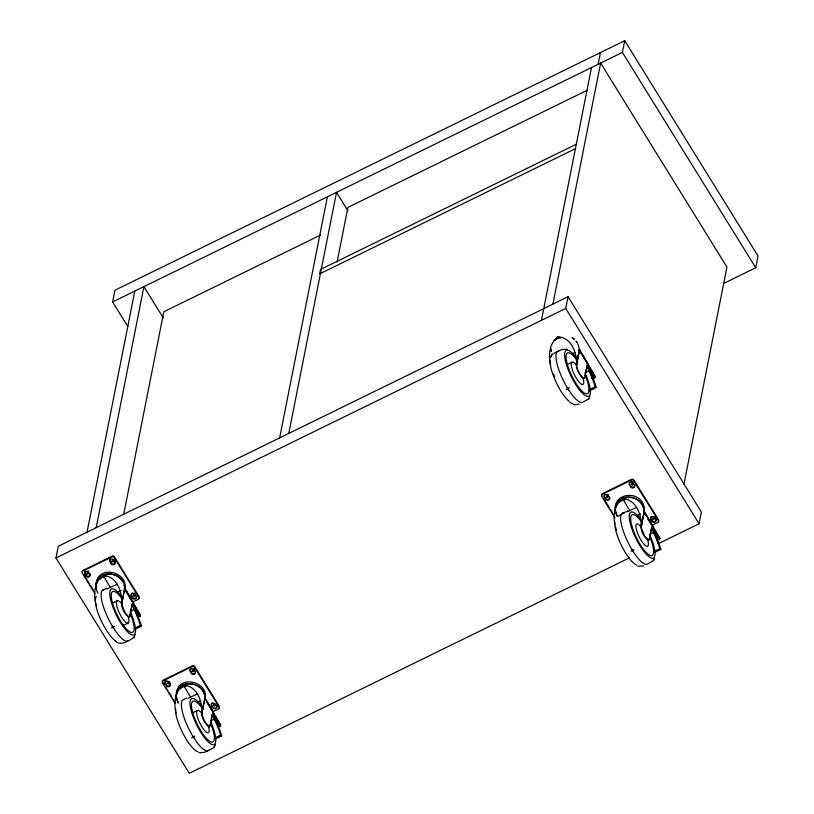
<?xml version="1.0" encoding="UTF-8"?>
<svg xmlns="http://www.w3.org/2000/svg" width="814" height="814" viewBox="0 0 814 814"><rect width="100%" height="100%" fill="white"/><g stroke="black" fill="none" stroke-linecap="round" stroke-linejoin="round"><path stroke-width="1.22" d="M576.739 362.495C575.284 368.437 579.151 374.918 583.577 378.591L584.666 377.859L587.576 363.227L579.497 349.45L576.516 365.72L578.042 370.604L581.074 375.885L583.048 378.052L583.821 378.479L584.666 377.859M97.945 593.213C86.528 571.225 124.4 566.605 124.756 588.614L124.674 588.084L131.776 600.722M96.286 584.279C96.561 564.56 128.744 571.052 124.857 588.97M178.195 702.899C166.778 680.911 204.65 676.292 205.006 698.3L204.68 697.893M176.536 693.966C176.811 674.246 209.005 680.738 205.108 698.656M644.342 512.169C646.448 487.148 605.423 491.412 617.419 516.412L621.927 514.316M122.11 601.831L124.674 588.084L121.683 604.354L125.173 612.922L128.999 617.114L129.833 616.493L131.258 609.36M579.497 349.45L576.577 365.16C577.197 353.368 571.682 337.352 557.865 336.823C549.338 343.254 548.117 355.311 550.691 365.048M641.595 525.03L644.149 511.284L651.973 525.284L657.671 522.629A1.76 1.597 11.2 0 0 658.322 520.461L633.76 480.799A1.76 1.597 11.2 0 0 631.359 480.128L602.431 494.281A1.76 1.597 11.2 0 0 601.79 496.448L615.058 517.887M121.917 601.129C120.462 607.071 124.318 613.553 128.754 617.226L129.589 616.615L132.753 601.861L124.471 588.268M202.167 710.815C200.712 716.758 204.579 723.239 209.005 726.912L210.531 723.951L213.014 711.548L204.965 697.832M577.879 356.613L578.337 354.273M641.859 521.978C639.265 528.632 643.121 536.233 648.239 540.425L649.073 539.814L652.238 525.061L643.955 511.467M617.429 516.432C605.982 494.444 643.874 489.794 644.24 511.813L644.149 511.284L641.167 527.553L644.657 536.121L648.473 540.313L649.318 539.692L650.742 532.559M629.497 557.814L189.286 773.3L55.952 557.977L58.272 546.255L568.05 296.713L701.383 512.047L699.063 523.758L658.007 543.854M127.951 326.719L112.617 301.953L114.937 290.242L624.714 40.7L758.048 256.023L755.728 267.745L723.799 283.374M87.047 532.173L134.788 291.107M96.184 527.696L143.915 286.63L163.299 317.938M123.697 514.417L163.828 311.762L320.685 234.981M176.119 713.359C173.545 703.632 174.766 691.564 183.292 685.144C197.11 685.673 202.625 701.688 202.004 713.481L204.925 697.771L201.953 713.044L202.198 715.414L204.395 720.807L207.539 725.488L209.798 726.729L210.531 723.951M279.65 437.891L327.381 196.825M288.787 433.424L336.518 192.358L347.883 210.704M337.098 262.047L347.914 207.397L586.986 90.374M541.442 320.319L591.493 67.542M598.107 64.306L600.427 52.584M552.899 304.131L600.63 63.065L726.943 267.063L683.892 484.523M699.063 523.758L565.73 308.435L568.05 296.713M755.728 267.745L622.395 52.411L624.714 40.7M131.013 609.483L132.244 604.436L139.743 616.442L132 604.558M139.499 616.564L140.201 615.415L132.417 601.811M211.274 719.169L212.495 714.122L219.994 726.129L212.251 714.244M219.861 724.073L205.627 699.511M210.531 722.842L211.019 720.39M586.823 365.924L594.566 377.808L587.067 365.801L585.103 375.63M587.25 363.186L595.024 376.78L594.322 377.93M650.498 532.682L651.729 527.635L659.228 539.641L651.485 527.757M115.161 641.086C120.971 646.499 128.673 640.628 133.913 637.494L135.144 634.666M198.769 752.777L204.446 752.36L212.82 748.259L214.163 747.181L215.395 744.352M550.539 357.631L551.77 354.802L553.113 353.724L561.487 349.623L567.165 349.206M558.852 351.119A28.368 7.804 63.9 0 0 562.85 379.446A28.368 7.804 63.9 0 0 583.2 401.994L588.736 398.86L589.967 396.031M624.47 513.105A28.368 7.804 63.9 0 0 626.872 539.947A28.368 7.804 63.9 0 0 647.863 563.827L653.398 560.693L654.629 557.865M133.913 637.494L134.554 636.029M214.163 747.181L214.804 745.716M551.129 356.267L551.77 354.802M588.736 398.86L589.377 397.395M653.398 560.693L654.039 559.228M139.743 616.442L140.486 615.231L124.715 588.156M219.749 726.241L220.452 725.101M219.994 726.129L220.736 724.918L205.606 699.43M594.566 377.808L595.309 376.597L583.262 356.156M658.984 539.763L659.686 538.614L652.563 526.302M659.228 539.641L659.971 538.43L644.2 511.355M177.961 689.275C185.47 677.706 205.077 685.144 205.006 698.3M99.959 576.943C106.949 571.021 118.254 574.053 122.71 581.654M112.617 301.953L622.395 52.411M576.312 144.241L320.553 269.434L319.668 273.87L575.427 148.677M55.952 557.977L565.73 308.435M86.569 573.951L88.472 573.025M111.691 561.66L113.594 560.724M579.253 349.572L579.578 349.979L578.032 344.149M572.608 353.591L574.806 352.513M102.483 590.303L106.665 588.257M566.748 364.764L571.815 362.281M117.776 592.226L121.083 590.608M587.555 363.329L579.232 350.254L587.342 363.339M111.915 603.398L116.992 600.915M585.388 372.517L588.807 370.838L589.896 371.56A27.473 7.56 63.9 0 1 596.224 387.566L589.367 390.923M132.957 596.011L134.859 595.075M566.29 389.316L569.332 387.83M132.489 602.075L138.187 599.43A1.76 1.597 11.2 0 0 138.838 597.262L114.275 557.6A1.76 1.597 11.2 0 0 111.874 556.929L82.947 571.082A1.76 1.597 11.2 0 0 82.306 573.249L94.912 593.62M591.931 378.256L595.309 376.597M591.727 378.398L595.024 376.78M130.555 611.151L133.984 609.472L135.073 610.195A27.473 7.56 63.9 0 1 141.402 626.2L135.684 628.998M589.428 389.641L595.136 386.853L596.224 387.566M111.467 627.95L114.509 626.465M138.004 616.493L140.486 615.231M123.25 625.417L128.327 622.934M134.605 628.276L140.313 625.488L141.402 626.2M166.819 683.638L168.722 682.712M191.941 671.346L193.844 670.41M186.915 697.944L182.733 699.989A28.368 7.804 63.9 0 0 189.601 730.433A28.368 7.804 63.9 0 0 208.628 750.305M606.054 497.151L607.956 496.225M631.165 484.859L633.078 483.923M198.036 701.912L200.234 700.834M192.175 713.084L197.242 710.602M213.207 705.697L215.12 704.761M212.749 711.762L218.447 709.116A1.76 1.597 11.2 0 0 219.088 706.949L194.526 667.287A1.76 1.597 11.2 0 0 192.124 666.615L163.197 680.769A1.76 1.597 11.2 0 0 162.556 682.936L175.173 703.306M621.957 513.502L627.838 511.05M210.816 720.838L214.235 719.159L215.323 719.881A27.473 7.56 63.9 0 1 221.652 735.887L214.794 739.244M637.26 515.425L640.567 513.807M191.717 737.637L194.76 736.151M217.358 726.576L220.736 724.918M652.441 519.21L654.344 518.274M214.855 737.962L220.563 735.174L221.652 735.887M650.04 534.35L653.469 532.671L654.558 533.394A27.473 7.56 63.9 0 1 660.876 549.399L655.168 552.197M630.952 551.149L633.994 549.664M656.379 540.231L659.971 538.43M654.09 551.475L659.798 548.687L660.876 549.399M106.949 589.01L117.084 584.279M188.329 698.168L197.334 693.966M627.553 511.68L636.558 507.478M622.384 498.229C631.817 493.874 643.996 501.424 644.24 511.813M579.019 404.039L574.837 404.843L569.983 402.462M643.671 565.872L638.003 566.29M574.43 339.387L572.161 337.576L574.45 339.407M576.353 341.493L577.523 342.999L575.976 341.015M631.572 483.506L632.671 485.276M652.848 517.857L653.937 519.627M567.114 387.444L568.518 389.703M643.894 512.087L646.387 516.117M647.629 518.131L651.994 525.172M643.874 512.189L645.746 515.211M647.608 518.233L651.973 525.284M606.45 495.797L607.549 497.568M603.927 498.921L609.238 507.498M610.561 509.645L613.217 513.929M631.766 549.277L633.17 551.536M192.348 669.993L193.437 671.764M213.614 704.344L214.713 706.114M207.153 702.604L212.769 711.66M113.991 559.371L115.089 561.141M112.088 560.307L113.187 562.077M133.364 594.658L134.463 596.428M124.41 588.888L131.868 601.078M169.129 681.359L170.228 683.129A2.208 1.994 11.2 0 1 169.414 685.826A2.208 1.994 11.2 0 1 166.422 684.991L165.323 683.221A2.208 1.994 11.2 0 1 165.669 680.819M167.226 682.285L168.325 684.055M162.698 682.193L164.031 684.34M166.025 687.555L168.01 690.771M169.343 692.918L171.998 697.201M173.321 699.348L174.654 701.495M192.542 735.754L193.946 738.023M86.976 572.598L88.065 574.369M83.781 574.653L89.092 583.231M90.415 585.368L93.071 589.662M112.291 626.078L113.695 628.337M623.015 499.257L629.812 510.632M183.17 684.706L190.578 697.12M103.541 576.058L110.328 587.433M579.293 349.633L579.558 350.101L579.537 349.521M178.205 702.92L176.15 695.939M616.483 530.056C612.454 519.708 613.125 505.85 622.527 498.656C636.345 499.186 641.859 515.201 641.229 526.994M95.869 603.673L96.622 605.799M652.828 528.317L654.558 533.394M651.749 527.594L653.469 532.671A27.778 7.641 63.9 0 1 659.798 548.687M588.522 367.49L589.896 371.56M587.087 365.761L588.807 370.838A27.778 7.641 63.9 0 1 595.136 386.853M213.95 715.811L215.323 719.881M212.861 715.099L214.235 719.159A27.778 7.641 63.9 0 1 220.563 735.174M134.035 607.142L135.073 610.195M132.265 604.395L133.984 609.472A27.778 7.641 63.9 0 1 140.313 625.488M95.665 602.543C93.295 593.101 94.882 581.613 103.042 575.457C116.86 575.986 122.375 592.002 121.754 603.795M95.899 586.253L96.449 589.824M124.206 585.052L124.756 588.614M130.128 611.294A25.529 7.031 63.9 0 1 130.586 634.269A25.529 7.031 63.9 0 1 110.673 599.816A25.529 7.031 63.9 0 1 121.571 596.479M130.494 614.122A22.69 6.247 63.9 0 1 128.795 631.186A22.69 6.247 63.9 0 1 111.772 600.152A22.69 6.247 63.9 0 1 121.927 598.524M128.378 640.628A28.368 7.804 63.9 0 1 108.018 618.08A28.368 7.804 63.9 0 1 104.029 589.753M128.144 616.524A12.414 3.419 63.9 0 1 125.091 621.652A12.414 3.419 63.9 0 1 116.667 605.29A12.414 3.419 63.9 0 1 121.479 603.581M116.626 641.625A25.529 7.031 63.9 0 1 100.417 618.955A25.529 7.031 63.9 0 1 96.54 596.357M82.448 572.507A1.76 1.597 11.2 0 1 83.099 570.349L112.017 556.186A1.76 1.597 11.2 0 1 114.418 556.857L138.98 596.52A1.76 1.597 11.2 0 1 138.848 598.29M136.66 596.509A2.208 1.994 11.2 0 1 132.56 597.364L131.461 595.594A2.208 1.994 11.2 0 1 132.265 592.887M134.463 592.968A2.208 1.994 11.2 0 1 134.921 593.304M115.385 562.159A2.208 1.994 11.2 0 1 111.284 563.013L110.185 561.233A2.208 1.994 11.2 0 1 109.971 559.717M110.185 559.238A2.208 1.994 11.2 0 1 110.541 558.842M84.849 572.008A2.208 1.994 11.2 0 0 85.073 573.534L86.162 575.305A2.208 1.994 11.2 0 0 90.262 574.45M85.073 571.53A2.208 1.994 11.2 0 1 85.419 571.133M88.075 570.909A2.208 1.994 11.2 0 1 88.523 571.245M210.378 720.98A25.529 7.031 63.9 0 1 210.653 743.854A25.529 7.031 63.9 0 1 190.761 708.811A25.529 7.031 63.9 0 1 202.503 707.091M210.745 723.809A22.69 6.247 63.9 0 1 209.056 740.872A22.69 6.247 63.9 0 1 192.033 709.839A22.69 6.247 63.9 0 1 202.187 708.211M208.394 726.21A12.414 3.419 63.9 0 1 205.342 731.338A12.414 3.419 63.9 0 1 196.917 714.977A12.414 3.419 63.9 0 1 201.74 713.268M197.843 751.698A25.529 7.031 63.9 0 1 182.977 733.445A25.529 7.031 63.9 0 1 175.671 708.628M216.616 705.189A2.208 1.994 11.2 0 1 215.812 707.885A2.208 1.994 11.2 0 1 212.81 707.051L211.711 705.28A2.208 1.994 11.2 0 1 212.067 702.879M162.525 681.806A1.76 1.597 11.2 0 1 163.349 680.036L192.277 665.872A1.76 1.597 11.2 0 1 194.668 666.544L219.231 706.206A1.76 1.597 11.2 0 1 218.59 708.373M195.564 671.326A2.208 1.994 11.2 0 1 191.534 672.69L190.435 670.919A2.208 1.994 11.2 0 1 190.791 668.518M193.895 668.63A2.208 1.994 11.2 0 1 194.251 669.057M584.951 372.659A25.529 7.031 63.9 0 1 585.408 395.645A25.529 7.031 63.9 0 1 565.496 361.182A25.529 7.031 63.9 0 1 576.393 357.845M585.317 375.488A22.69 6.247 63.9 0 1 583.628 392.552A22.69 6.247 63.9 0 1 566.605 361.518A22.69 6.247 63.9 0 1 576.76 359.89M582.966 377.889A12.414 3.419 63.9 0 1 579.914 383.018A12.414 3.419 63.9 0 1 571.489 366.656A12.414 3.419 63.9 0 1 576.312 364.947M569.23 401.485A25.529 7.031 63.9 0 1 555.789 381.522A25.529 7.031 63.9 0 1 550.244 360.307M554.772 377.116A22.69 6.247 63.9 0 1 553.622 373.962M650.081 535.541A25.529 7.031 63.9 0 1 649.755 557.285A25.529 7.031 63.9 0 1 630.087 522.72A25.529 7.031 63.9 0 1 641.056 519.678M649.969 537.321A22.69 6.247 63.9 0 1 648.076 554.232A22.69 6.247 63.9 0 1 631.115 522.649A22.69 6.247 63.9 0 1 642.134 522.73M647.629 539.723A12.414 3.419 63.9 0 1 644.576 544.851A12.414 3.419 63.9 0 1 636.151 528.49A12.414 3.419 63.9 0 1 640.964 526.78M637.077 565.211A25.529 7.031 63.9 0 1 624.094 550.447A25.529 7.031 63.9 0 1 615.028 526.678M614.804 524.185A25.529 7.031 63.9 0 1 614.906 522.14M601.933 495.706A1.76 1.597 11.2 0 1 602.574 493.549L631.501 479.385A1.76 1.597 11.2 0 1 633.903 480.057L658.465 519.729A1.76 1.597 11.2 0 1 658.18 521.642M651.292 516.391A2.208 1.994 11.2 0 0 650.946 518.793L652.034 520.563A2.208 1.994 11.2 0 0 655.036 521.398A2.208 1.994 11.2 0 0 655.85 518.701L654.751 516.931A2.208 1.994 11.2 0 0 654.395 516.503M634.788 484.839A2.208 1.994 11.2 0 1 630.769 486.212L629.67 484.442A2.208 1.994 11.2 0 1 629.67 482.437M630.474 481.735A2.208 1.994 11.2 0 1 632.142 481.593M633.129 482.153A2.208 1.994 11.2 0 1 633.475 482.57M604.904 494.332A2.208 1.994 11.2 0 0 604.548 496.733L605.647 498.504A2.208 1.994 11.2 0 0 609.676 497.13M608.007 494.444A2.208 1.994 11.2 0 1 608.353 494.871M102.554 575.773L99.501 579.253A6.878 2.981 -33 0 1 105.912 576.343L102.554 575.773M182.804 685.449L179.752 688.939A6.878 2.981 -33 0 1 186.162 686.029L182.804 685.449M557.376 337.138L554.324 340.618A6.878 2.981 -33 0 1 560.734 337.708L557.376 337.138M622.038 498.972L618.986 502.452A6.878 2.981 -33 0 1 625.396 499.542L622.038 498.972M634.432 485.083L633.333 483.313A2.208 1.994 11.2 0 0 630.331 482.478A2.208 1.994 11.2 0 0 629.527 485.175L630.616 486.945A2.208 1.994 11.2 0 0 633.618 487.79A2.208 1.994 11.2 0 0 634.432 485.083M655.697 519.434L654.598 517.663A2.208 1.994 11.2 0 0 651.607 516.829A2.208 1.994 11.2 0 0 650.793 519.525L651.892 521.296A2.208 1.994 11.2 0 0 654.894 522.14A2.208 1.994 11.2 0 0 655.697 519.434M609.31 497.385L608.211 495.614A2.208 1.994 11.2 0 0 605.209 494.77A2.208 1.994 11.2 0 0 604.405 497.476L605.504 499.247A2.208 1.994 11.2 0 0 608.506 500.081A2.208 1.994 11.2 0 0 609.31 497.385M195.197 671.57L194.098 669.8A2.208 1.994 11.2 0 0 191.097 668.955A2.208 1.994 11.2 0 0 190.293 671.662L191.392 673.432A2.208 1.994 11.2 0 0 194.393 674.277A2.208 1.994 11.2 0 0 195.197 671.57M216.473 705.921L215.374 704.151A2.208 1.994 11.2 0 0 212.373 703.316A2.208 1.994 11.2 0 0 211.569 706.013L212.658 707.783A2.208 1.994 11.2 0 0 215.659 708.628A2.208 1.994 11.2 0 0 216.473 705.921M114.947 561.884L113.848 560.113A2.208 1.994 11.2 0 0 110.846 559.279A2.208 1.994 11.2 0 0 110.043 561.975L111.142 563.746A2.208 1.994 11.2 0 0 114.133 564.59A2.208 1.994 11.2 0 0 114.947 561.884M136.213 596.235L135.124 594.464A2.208 1.994 11.2 0 0 132.122 593.63A2.208 1.994 11.2 0 0 131.319 596.326L132.407 598.097A2.208 1.994 11.2 0 0 135.409 598.941A2.208 1.994 11.2 0 0 136.213 596.235M170.075 683.862L168.976 682.091A2.208 1.994 11.2 0 0 165.985 681.257A2.208 1.994 11.2 0 0 165.171 683.964L166.27 685.734A2.208 1.994 11.2 0 0 169.271 686.568A2.208 1.994 11.2 0 0 170.075 683.862M89.825 574.185L88.726 572.405A2.208 1.994 11.2 0 0 85.724 571.57A2.208 1.994 11.2 0 0 84.921 574.277L86.019 576.047A2.208 1.994 11.2 0 0 89.021 576.882A2.208 1.994 11.2 0 0 89.825 574.185M551.271 351.19L550.905 348.809L551.271 351.18"/></g></svg>
